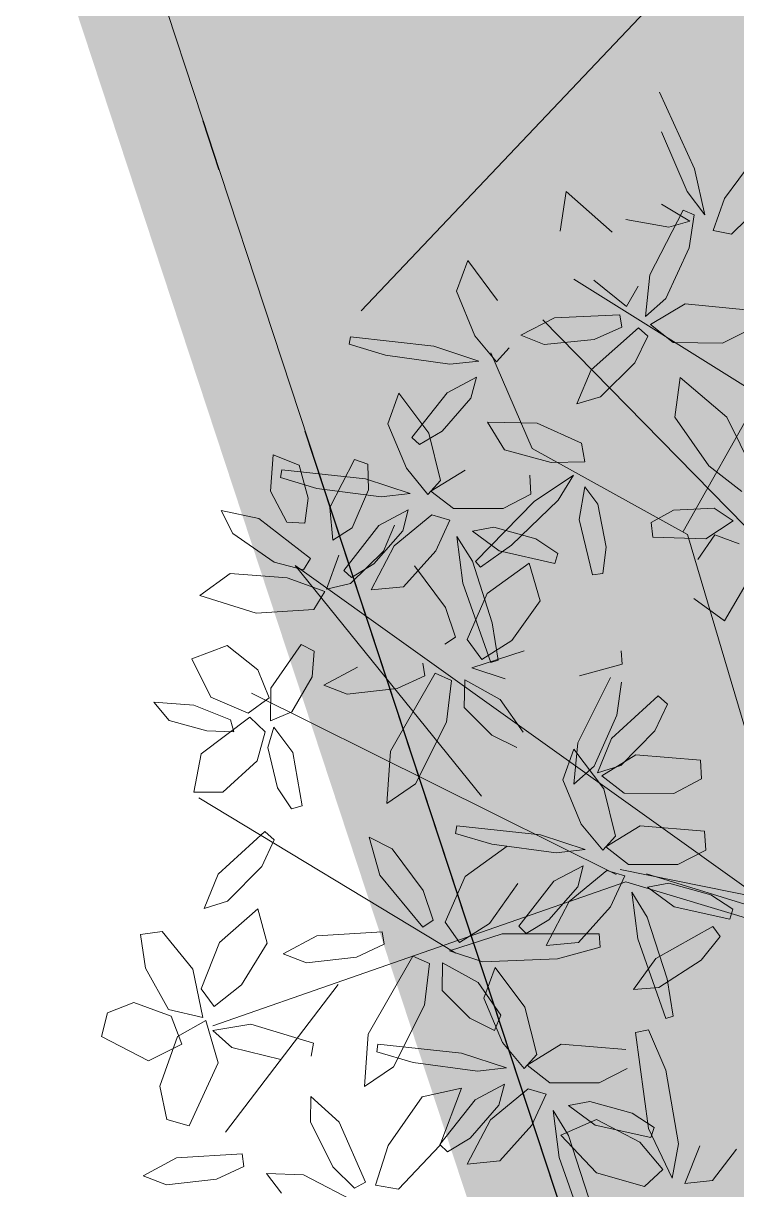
# Model space of a CAD drawing. Header units: inches. Extents: x 218980 to 233865, y 587194 to 599270.
# Drawn here: x 218995.51 to 218999.66, y 587421.08 to 587427.86 of the extents above; entities that cross this region are included whole.
import ezdxf

# ---------------------------------------------------------------- set-up
doc = ezdxf.new("R2010")
doc.units = ezdxf.units.IN
doc.header["$MEASUREMENT"] = 0
for name, pattern in [('01', [0]), ('DASHDOT2', [0.5, 0.25, -0.125, 0, -0.125]), ('State_Boundary_2', [13.5, 5, -1.6, 0.3, -1.6, 5])]:
    doc.linetypes.add(name, pattern=pattern)
doc.layers.get('0').update_dxf_attribs({"lineweight": 0})
for name, color, linetype, lineweight in [('Major Contour', 250, 'Continuous', 0), ('Planning Boundary', 222, '01', 0), ('Proposed Services', 11, '01', 0), ('Proposed Urban Design', 250, 'Continuous', 0), ('Town Boundary', 220, 'DASHDOT2', 30)]:
    doc.layers.add(name, color=color, linetype=linetype, lineweight=lineweight)
doc.layers.add('Open Space Within Settlement Passive', color=7, linetype='01', lineweight=0, true_color=0xcbe279)

# ---------------------------------------------------------------- blocks, each defined once
blk = doc.blocks.new('tree2')
at = {"color": 60}
for p, q in [((325195.9981, 3048397.3896), (325195.7948, 3048397.8351)), ((325195.8072, 3048397.6044), (325195.955, 3048397.2574)), ((325196.0577, 3048397.122), (325195.9981, 3048397.3896)), ((325196.3403, 3048397.4417), (325196.1728, 3048397.2167)), ((325195.2523, 3048397.2572), (325195.2176, 3048397.026)), ((325195.5199, 3048397.0214), (325195.2523, 3048397.2572)), ((325195.955, 3048397.2574), (325196.0577, 3048397.122)), ((325196.1728, 3048397.2167), (325196.1063, 3048397.0311)), ((325196.2139, 3048397.0098), (325196.416, 3048397.2091)), ((325195.7385, 3048396.772), (325195.9326, 3048397.1479)), ((325195.9704, 3048397.0845), (325195.8055, 3048397.1842)), ((325195.9326, 3048397.1479), (325195.9963, 3048397.1213)), ((325195.9963, 3048397.1213), (325195.9665, 3048396.9295)), ((325195.5981, 3048397.0951), (325195.8489, 3048397.0492)), ((325195.8489, 3048397.0492), (325195.9704, 3048397.0845)), ((325196.1063, 3048397.0311), (325196.2139, 3048397.0098)), ((325195.9665, 3048396.9295), (325195.8305, 3048396.634)), ((325194.6803, 3048396.8552), (325194.6144, 3048396.6777)), ((325194.8528, 3048396.6228), (325194.6803, 3048396.8552)), ((325195.4126, 3048396.7405), (325195.6024, 3048396.5887)), ((325195.7123, 3048396.5302), (325195.7385, 3048396.772)), ((325194.6144, 3048396.6777), (325194.7212, 3048396.4182)), ((325195.6024, 3048396.5887), (325195.6709, 3048396.7059)), ((325195.8305, 3048396.634), (325195.7123, 3048396.5302)), ((325195.743, 3048396.4829), (325195.9437, 3048396.6027)), ((325195.9437, 3048396.6027), (325196.3188, 3048396.5666)), ((325194.9872, 3048396.4205), (325195.1844, 3048396.5226)), ((325195.1844, 3048396.5226), (325195.5648, 3048396.5403)), ((325195.5648, 3048396.5403), (325195.5752, 3048396.4679)), ((325195.3974, 3048396.2195), (325195.6731, 3048396.4642)), ((325195.5752, 3048396.4679), (325195.4144, 3048396.3952)), ((325195.6731, 3048396.4642), (325195.7268, 3048396.4146)), ((325195.8732, 3048396.3794), (325195.743, 3048396.4829)), ((325196.3242, 3048396.4569), (325196.1613, 3048396.375)), ((325193.9965, 3048396.4123), (325193.9895, 3048396.3682)), ((325194.483, 3048396.3574), (325193.9965, 3048396.4123)), ((325194.7212, 3048396.4182), (325194.8461, 3048396.2657)), ((325195.1233, 3048396.3661), (325194.9872, 3048396.4205)), ((325195.4144, 3048396.3952), (325195.1233, 3048396.3661)), ((325195.7268, 3048396.4146), (325195.6516, 3048396.2608)), ((325196.1613, 3048396.375), (325195.8732, 3048396.3794)), ((325193.9895, 3048396.3682), (325194.2006, 3048396.3042)), ((325194.2006, 3048396.3042), (325194.5743, 3048396.2524)), ((325194.7432, 3048396.2708), (325194.483, 3048396.3574)), ((325194.8461, 3048396.2657), (325194.9198, 3048396.347)), ((325194.5743, 3048396.2524), (325194.7432, 3048396.2708)), ((325195.6516, 3048396.2608), (325195.4506, 3048396.0615)), ((325194.7304, 3048396.1766), (325194.5601, 3048396.0865)), ((325194.6981, 3048396.0543), (325194.7304, 3048396.1766)), ((325195.3135, 3048396.0209), (325195.3974, 3048396.2195)), ((325195.9147, 3048396.1755), (325195.8832, 3048395.9438)), ((325196.1856, 3048395.9434), (325195.9147, 3048396.1755)), ((325194.2793, 3048396.0833), (325194.2143, 3048395.9054)), ((325194.453, 3048395.8518), (325194.2793, 3048396.0833)), ((325194.5601, 3048396.0865), (325194.3539, 3048395.8266)), ((325194.5297, 3048395.8629), (325194.6981, 3048396.0543)), ((325195.4506, 3048396.0615), (325195.3135, 3048396.0209)), ((325194.2143, 3048395.9054), (325194.3224, 3048395.6465)), ((325194.7937, 3048395.9153), (325194.8934, 3048395.7543)), ((325195.083, 3048395.9089), (325194.7937, 3048395.9153)), ((325195.3418, 3048395.7924), (325195.083, 3048395.9089)), ((325195.8832, 3048395.9438), (325196.0822, 3048395.6611)), ((325196.3409, 3048395.63), (325196.1856, 3048395.9434)), ((325194.3981, 3048395.7844), (325194.5297, 3048395.8629)), ((325194.5213, 3048395.5764), (325194.453, 3048395.8518)), ((325194.3539, 3048395.8266), (325194.3981, 3048395.7844)), ((325195.3608, 3048395.6843), (325195.3418, 3048395.7924)), ((325193.5328, 3048395.5142), (325193.548, 3048395.7251)), ((325193.548, 3048395.7251), (325193.6983, 3048395.6643)), ((325193.8771, 3048395.4186), (325194.0211, 3048395.6979)), ((325194.0211, 3048395.6979), (325194.0976, 3048395.6702)), ((325194.8934, 3048395.7543), (325195.1637, 3048395.6794)), ((325193.5977, 3048395.6368), (325193.5909, 3048395.5927)), ((325194.0846, 3048395.5845), (325193.5977, 3048395.6368)), ((325193.6983, 3048395.6643), (325193.7515, 3048395.4724)), ((325194.0976, 3048395.6702), (325194.1016, 3048395.5206)), ((325194.3224, 3048395.6465), (325194.4481, 3048395.4947)), ((325194.4649, 3048395.5142), (325194.6639, 3048395.6367)), ((325195.1637, 3048395.6794), (325195.3608, 3048395.6843)), ((325196.0822, 3048395.6611), (325196.274, 3048395.512)), ((325193.5909, 3048395.5927), (325193.8025, 3048395.5298)), ((325194.3452, 3048395.4992), (325194.0846, 3048395.5845)), ((325194.4481, 3048395.4947), (325194.5213, 3048395.5764)), ((325195.0395, 3048395.6058), (325195.0464, 3048395.4962)), ((325195.2936, 3048395.6063), (325195.0655, 3048395.454)), ((325195.2044, 3048395.4616), (325195.2936, 3048395.6063)), ((325193.6275, 3048395.3338), (325193.5328, 3048395.5142)), ((325193.8025, 3048395.5298), (325194.1763, 3048395.48)), ((325194.1016, 3048395.5206), (325194.007, 3048395.2994)), ((325194.1763, 3048395.48), (325194.3452, 3048395.4992)), ((325194.5966, 3048395.4124), (325194.4649, 3048395.5142)), ((325195.0464, 3048395.4962), (325194.8847, 3048395.412)), ((325195.3601, 3048395.5383), (325195.3267, 3048395.3486)), ((325195.4368, 3048395.4378), (325195.3601, 3048395.5383)), ((325193.7515, 3048395.4724), (325193.732, 3048395.328)), ((325195.0655, 3048395.454), (325194.7235, 3048395.1036)), ((325194.9342, 3048395.1985), (325195.2044, 3048395.4616)), ((325195.4846, 3048395.1874), (325195.4368, 3048395.4378)), ((325193.2457, 3048395.4002), (325193.4644, 3048395.3546)), ((325193.3125, 3048395.2673), (325193.2457, 3048395.4002)), ((325193.4644, 3048395.3546), (325193.7656, 3048395.1212)), ((325193.895, 3048395.2288), (325193.8771, 3048395.4186)), ((325194.3329, 3048395.405), (325194.163, 3048395.314)), ((325194.4707, 3048395.3764), (325194.2515, 3048395.1961)), ((325194.3013, 3048395.2825), (325194.3329, 3048395.405)), ((325194.576, 3048395.3454), (325194.4707, 3048395.3764)), ((325194.8847, 3048395.412), (325194.5966, 3048395.4124)), ((325195.7467, 3048395.3313), (325195.8764, 3048395.403)), ((325195.8764, 3048395.403), (325196.1124, 3048395.414)), ((325196.1124, 3048395.414), (325196.2234, 3048395.34)), ((325193.732, 3048395.328), (325193.6275, 3048395.3338)), ((325194.007, 3048395.2994), (325193.895, 3048395.2288)), ((325194.163, 3048395.314), (325193.9582, 3048395.0529)), ((325194.2542, 3048395.3162), (325194.1893, 3048395.1644)), ((325194.493, 3048395.1666), (325194.576, 3048395.3454)), ((325194.8307, 3048395.3041), (325194.7065, 3048395.28)), ((325195.0763, 3048395.2357), (325194.8307, 3048395.3041)), ((325195.3267, 3048395.3486), (325195.4053, 3048395.0262)), ((325195.7559, 3048395.2464), (325195.7467, 3048395.3313)), ((325196.2234, 3048395.34), (325196.0644, 3048395.2369)), ((325193.5535, 3048395.1014), (325193.3125, 3048395.2673)), ((325194.1339, 3048395.0902), (325194.3013, 3048395.2825)), ((325194.6161, 3048395.2505), (325194.6513, 3048394.9786)), ((325194.7062, 3048395.1064), (325194.6161, 3048395.2505)), ((325194.7065, 3048395.28), (325194.8617, 3048395.1658)), ((325195.2042, 3048395.1513), (325195.0763, 3048395.2357)), ((325196.0644, 3048395.2369), (325195.7559, 3048395.2464)), ((325196.0168, 3048395.1157), (325196.116, 3048395.2598)), ((325196.116, 3048395.2598), (325196.2578, 3048395.2075)), ((325194.1893, 3048395.1644), (325193.9977, 3048394.9755)), ((325194.2515, 3048395.1961), (325194.1173, 3048394.9397)), ((325194.3058, 3048394.9576), (325194.493, 3048395.1666)), ((325194.754, 3048395.071), (325194.9342, 3048395.1985)), ((325194.8617, 3048395.1658), (325195.1855, 3048395.0932)), ((325195.1855, 3048395.0932), (325195.2042, 3048395.1513)), ((325195.4657, 3048395.0353), (325195.4846, 3048395.1874)), ((325193.7247, 3048395.0557), (325193.5535, 3048395.1014)), ((325193.7656, 3048395.1212), (325193.7247, 3048395.0557)), ((325193.8588, 3048394.9443), (325193.929, 3048395.1414)), ((325194.0026, 3048395.011), (325194.1339, 3048395.0902)), ((325194.822, 3048394.7474), (325194.7062, 3048395.1064)), ((325194.7235, 3048395.1036), (325194.754, 3048395.071)), ((325194.7923, 3048394.9181), (325195.0367, 3048395.0939)), ((325195.0367, 3048395.0939), (325195.0999, 3048394.8764)), ((325193.1213, 3048394.9063), (325193.2968, 3048395.0339)), ((325193.2968, 3048395.0339), (325193.6292, 3048395.0087)), ((325193.9582, 3048395.0529), (325194.0026, 3048395.011)), ((325194.5495, 3048394.8367), (325194.3696, 3048395.079)), ((325195.4053, 3048395.0262), (325195.4657, 3048395.0353)), ((325193.6292, 3048395.0087), (325193.848, 3048394.9291)), ((325193.9977, 3048394.9755), (325193.8588, 3048394.9443)), ((325194.1173, 3048394.9397), (325194.3058, 3048394.9576)), ((325194.6513, 3048394.9786), (325194.8135, 3048394.5166)), ((325196.2989, 3048394.9747), (325196.1724, 3048394.7583)), ((325193.4479, 3048394.8036), (325193.1213, 3048394.9063)), ((325193.848, 3048394.9291), (325193.7839, 3048394.8253)), ((325194.6765, 3048394.6514), (325194.7923, 3048394.9181)), ((325196.1724, 3048394.7583), (325195.9947, 3048394.8891)), ((325193.7839, 3048394.8253), (325193.4479, 3048394.8036)), ((325194.6073, 3048394.6646), (325194.5495, 3048394.8367)), ((325195.0999, 3048394.8764), (325194.9356, 3048394.644)), ((325194.8563, 3048394.5294), (325194.822, 3048394.7474)), ((325193.0737, 3048394.5385), (325193.2803, 3048394.6158)), ((325193.2803, 3048394.6158), (325193.4579, 3048394.4734)), ((325193.5335, 3048394.3673), (325193.71, 3048394.6205)), ((325193.71, 3048394.6205), (325193.7862, 3048394.5817)), ((325194.5469, 3048394.6234), (325194.6073, 3048394.6646)), ((325194.7604, 3048394.5335), (325194.6765, 3048394.6514)), ((325194.9356, 3048394.644), (325194.7604, 3048394.5335)), ((325193.7862, 3048394.5817), (325193.7753, 3048394.4339)), ((325194.7028, 3048394.4861), (325195.0081, 3048394.5844)), ((325195.5722, 3048394.5845), (325195.5775, 3048394.5074)), ((325193.1857, 3048394.3143), (325193.0737, 3048394.5385)), ((325193.4579, 3048394.4734), (325193.5244, 3048394.3116)), ((325193.8419, 3048394.3842), (325194.0377, 3048394.489)), ((325194.4178, 3048394.5119), (325194.4292, 3048394.4397)), ((325194.8963, 3048394.4219), (325194.7028, 3048394.4861)), ((325194.8135, 3048394.5166), (325194.8563, 3048394.5294)), ((325195.5775, 3048394.5074), (325195.3301, 3048394.4385)), ((325193.7753, 3048394.4339), (325193.6555, 3048394.2303)), ((325194.2293, 3048394.0011), (325194.4891, 3048394.4542)), ((325194.4292, 3048394.4397), (325194.2694, 3048394.3648)), ((325194.4891, 3048394.4542), (325194.5857, 3048394.4111)), ((325194.5857, 3048394.4111), (325194.5558, 3048394.17)), ((325194.6618, 3048394.4164), (325194.6591, 3048394.2545)), ((325194.868, 3048394.3006), (325194.6618, 3048394.4164)), ((325195.3199, 3048394.0501), (325195.5088, 3048394.4286)), ((325193.5328, 3048394.1778), (325193.5335, 3048394.3673)), ((325193.9788, 3048394.3316), (325193.8419, 3048394.3842)), ((325194.2694, 3048394.3648), (325193.9788, 3048394.3316)), ((325195.5729, 3048394.4029), (325195.5457, 3048394.2107)), ((325192.8545, 3048394.2853), (325192.9428, 3048394.1791)), ((325193.0858, 3048394.2684), (325192.8545, 3048394.2853)), ((325193.2986, 3048394.1833), (325193.0858, 3048394.2684)), ((325193.4031, 3048394.2215), (325193.1857, 3048394.3143)), ((325193.5244, 3048394.3116), (325193.4031, 3048394.2215)), ((325195.0011, 3048394.1118), (325194.868, 3048394.3006)), ((325195.5148, 3048394.075), (325195.787, 3048394.3236)), ((325195.8414, 3048394.2747), (325195.7684, 3048394.1199)), ((325195.787, 3048394.3236), (325195.8414, 3048394.2747)), ((325193.6555, 3048394.2303), (325193.5328, 3048394.1778)), ((325194.6591, 3048394.2545), (325194.8199, 3048394.0932)), ((325195.5457, 3048394.2107), (325195.4138, 3048393.9134)), ((325192.9428, 3048394.1791), (325193.1625, 3048394.1197)), ((325193.1297, 3048393.9857), (325193.4129, 3048394.1978)), ((325193.3196, 3048394.1141), (325193.2986, 3048394.1833)), ((325193.4129, 3048394.1978), (325193.5017, 3048394.114)), ((325193.5176, 3048394.0213), (325193.5512, 3048394.1398)), ((325193.5512, 3048394.1398), (325193.6616, 3048393.9921)), ((325194.5558, 3048394.17), (325194.3762, 3048393.8115)), ((325193.1625, 3048394.1197), (325193.3196, 3048394.1141)), ((325193.5017, 3048394.114), (325193.4546, 3048393.9443)), ((325194.8199, 3048394.0932), (325194.9647, 3048394.0215)), ((325195.4336, 3048393.8753), (325195.5148, 3048394.075)), ((325195.7684, 3048394.1199), (325195.5702, 3048393.9178)), ((325193.5737, 3048393.7872), (325193.5176, 3048394.0213)), ((325194.2086, 3048393.6956), (325194.2293, 3048394.0011)), ((325195.2966, 3048394.0127), (325195.2317, 3048393.8348)), ((325195.4704, 3048393.7813), (325195.2966, 3048394.0127)), ((325195.2971, 3048393.8079), (325195.3199, 3048394.0501)), ((325193.0862, 3048393.7617), (325193.1297, 3048393.9857)), ((325193.4546, 3048393.9443), (325193.2553, 3048393.7629)), ((325193.6616, 3048393.9921), (325193.717, 3048393.6834)), ((325195.4583, 3048393.8574), (325195.6573, 3048393.9799)), ((325195.6573, 3048393.9799), (325196.0329, 3048393.949)), ((325196.0329, 3048393.949), (325196.0398, 3048393.8394)), ((325195.4138, 3048393.9134), (325195.2971, 3048393.8079)), ((325195.5702, 3048393.9178), (325195.4336, 3048393.8753)), ((325194.3762, 3048393.8115), (325194.2086, 3048393.6956)), ((325195.2317, 3048393.8348), (325195.3398, 3048393.576)), ((325195.59, 3048393.7556), (325195.4583, 3048393.8574)), ((325196.0398, 3048393.8394), (325195.8781, 3048393.7552)), ((325193.2553, 3048393.7629), (325193.0862, 3048393.7617)), ((325193.6544, 3048393.6654), (325193.5737, 3048393.7872)), ((325195.5387, 3048393.5058), (325195.4704, 3048393.7813)), ((325195.8781, 3048393.7552), (325195.59, 3048393.7556)), ((325193.717, 3048393.6834), (325193.6544, 3048393.6654)), ((325193.2272, 3048393.2855), (325193.4994, 3048393.534)), ((325193.4994, 3048393.534), (325193.5538, 3048393.4851)), ((325194.6151, 3048393.5663), (325194.6083, 3048393.5221)), ((325194.6083, 3048393.5221), (325194.8199, 3048393.4593)), ((325195.102, 3048393.5139), (325194.6151, 3048393.5663)), ((325195.3398, 3048393.576), (325195.4655, 3048393.4241)), ((325195.4823, 3048393.4436), (325195.6813, 3048393.5662)), ((325195.6813, 3048393.5662), (325196.0569, 3048393.5352)), ((325193.5538, 3048393.4851), (325193.4808, 3048393.3303)), ((325194.1064, 3048393.4997), (325194.1678, 3048393.2798)), ((325194.2407, 3048393.4326), (325194.1064, 3048393.4997)), ((325194.8199, 3048393.4593), (325195.1937, 3048393.4094)), ((325195.3626, 3048393.4287), (325195.102, 3048393.5139)), ((325195.4655, 3048393.4241), (325195.5387, 3048393.5058)), ((325194.4206, 3048393.1903), (325194.2407, 3048393.4326)), ((325194.6634, 3048393.2717), (325194.9078, 3048393.4475)), ((325195.1937, 3048393.4094), (325195.3626, 3048393.4287)), ((325195.614, 3048393.3419), (325195.4823, 3048393.4436)), ((325193.4808, 3048393.3303), (325193.2826, 3048393.1282)), ((325195.3503, 3048393.3344), (325195.1804, 3048393.2435)), ((325195.3187, 3048393.212), (325195.3503, 3048393.3344)), ((325195.9021, 3048393.3415), (325195.614, 3048393.3419)), ((325194.1678, 3048393.2798), (325194.418, 3048392.9769)), ((325194.5476, 3048393.005), (325194.6634, 3048393.2717)), ((325195.4881, 3048393.3058), (325195.2689, 3048393.1256)), ((325195.5934, 3048393.2748), (325195.4881, 3048393.3058)), ((325195.5104, 3048393.096), (325195.5934, 3048393.2748)), ((325194.4784, 3048393.0181), (325194.4206, 3048393.1903)), ((325194.971, 3048393.2299), (325194.8067, 3048392.9975)), ((325195.1804, 3048393.2435), (325194.9756, 3048392.9824)), ((325195.1513, 3048393.0197), (325195.3187, 3048393.212)), ((325195.8481, 3048393.2336), (325195.7239, 3048393.2094)), ((325195.2689, 3048393.1256), (325195.1347, 3048392.8692)), ((325195.7236, 3048393.0359), (325195.6335, 3048393.18)), ((325195.3232, 3048392.8871), (325195.5104, 3048393.096)), ((325194.418, 3048392.9769), (325194.4784, 3048393.0181)), ((325194.6315, 3048392.887), (325194.5476, 3048393.005)), ((325194.8067, 3048392.9975), (325194.6315, 3048392.887)), ((325194.9756, 3048392.9824), (325195.02, 3048392.9405)), ((325195.02, 3048392.9405), (325195.1513, 3048393.0197)), ((325193.6051, 3048392.8218), (325193.8009, 3048392.9265)), ((325193.8009, 3048392.9265), (325194.1811, 3048392.9495)), ((325194.1811, 3048392.9495), (325194.1924, 3048392.8772)), ((325194.5739, 3048392.8396), (325194.8792, 3048392.9379)), ((325194.8792, 3048392.9379), (325195.4433, 3048392.9381)), ((325195.4433, 3048392.9381), (325195.4486, 3048392.861)), ((325194.1924, 3048392.8772), (325194.0327, 3048392.8024)), ((325195.1347, 3048392.8692), (325195.3232, 3048392.8871)), ((325195.4486, 3048392.861), (325195.2012, 3048392.792)), ((325194.0327, 3048392.8024), (325193.742, 3048392.7692)), ((325194.1004, 3048392.3547), (325194.3603, 3048392.8078)), ((325194.3603, 3048392.8078), (325194.4568, 3048392.7646)), ((325194.7674, 3048392.7754), (325194.5739, 3048392.8396)), ((325195.2012, 3048392.792), (325194.7674, 3048392.7754)), ((325194.4568, 3048392.7646), (325194.427, 3048392.5236)), ((325194.5329, 3048392.77), (325194.5303, 3048392.608)), ((325194.7391, 3048392.6541), (325194.5329, 3048392.77)), ((325194.8385, 3048392.7422), (325194.7735, 3048392.5644)), ((325195.0123, 3048392.5108), (325194.8385, 3048392.7422)), ((325194.8723, 3048392.4654), (325194.7391, 3048392.6541)), ((325194.5303, 3048392.608), (325194.691, 3048392.4468)), ((325194.427, 3048392.5236), (325194.2473, 3048392.165)), ((325194.7735, 3048392.5644), (325194.8817, 3048392.3055)), ((325194.691, 3048392.4468), (325194.8358, 3048392.3751)), ((325194.8358, 3048392.3751), (325194.8723, 3048392.4654)), ((325194.6439, 3048392.2434), (325194.157, 3048392.2958)), ((325194.9045, 3048392.1582), (325194.6439, 3048392.2434)), ((325194.7356, 3048392.139), (325194.9045, 3048392.1582)), ((325194.8922, 3048392.064), (325194.7223, 3048391.973))]:
    blk.add_line(p, q, dxfattribs=at)
at = {"color": 44}
for p, q in [((325196.3265, 3048396.1031), (325195.2963, 3048396.7475)), ((325197.4634, 3048394.1139), (325195.1158, 3048396.5105)), ((325195.0532, 3048395.7627), (325194.8141, 3048396.3192)), ((325195.9332, 3048395.2795), (325196.3759, 3048396.0655)), ((325195.9579, 3048395.2607), (325195.0532, 3048395.7627)), ((325196.5911, 3048393.1216), (325195.9579, 3048395.2607)), ((325193.6755, 3048395.0805), (325196.3806, 3048393.1483)), ((325194.7601, 3048393.7395), (325193.6755, 3048395.0805)), ((325195.5435, 3048393.2831), (325193.4217, 3048394.3377)), ((325194.6093, 3048392.8247), (325193.1144, 3048393.7294)), ((325195.566, 3048393.3127), (325196.3806, 3048393.1483)), ((325195.7183, 3048393.2863), (325197.4506, 3048392.7547)), ((325195.5982, 3048393.241), (325193.1963, 3048392.4034)), ((325197.4447, 3048392.6847), (325195.5982, 3048393.241)), ((325193.9249, 3048392.643), (325193.2711, 3048391.7848))]:
    blk.add_line(p, q, dxfattribs=at)
at = {"color": 62}
for p, q in [((325196.0569, 3048393.5352), (325196.0638, 3048393.4256)), ((325196.0638, 3048393.4256), (325195.9021, 3048393.3415)), ((325193.146, 3048393.0857), (325193.2272, 3048393.2855)), ((325195.7239, 3048393.2094), (325195.8791, 3048393.0952)), ((325196.0937, 3048393.1652), (325195.8481, 3048393.2336)), ((325193.2826, 3048393.1282), (325193.146, 3048393.0857)), ((325195.6335, 3048393.18), (325195.6687, 3048392.9081)), ((325196.2216, 3048393.0808), (325196.0937, 3048393.1652)), ((325193.2359, 3048392.8867), (325193.4579, 3048393.084)), ((325193.4579, 3048393.084), (325193.5134, 3048392.8835)), ((325195.8791, 3048393.0952), (325196.2029, 3048393.0227)), ((325196.2029, 3048393.0227), (325196.2216, 3048393.0808)), ((325195.8394, 3048392.6769), (325195.7236, 3048393.0359)), ((325195.7736, 3048392.7938), (325196.1049, 3048392.9816)), ((325196.1049, 3048392.9816), (325196.1469, 3048392.9217)), ((325192.7757, 3048392.9347), (325192.9013, 3048392.9509)), ((325192.8054, 3048392.739), (325192.7757, 3048392.9347)), ((325192.9013, 3048392.9509), (325193.0795, 3048392.7334)), ((325196.1469, 3048392.9217), (325196.0363, 3048392.7842)), ((325193.1294, 3048392.6178), (325193.2359, 3048392.8867)), ((325193.5134, 3048392.8835), (325193.3633, 3048392.6416)), ((325195.6687, 3048392.9081), (325195.8309, 3048392.446)), ((325193.742, 3048392.7692), (325193.6051, 3048392.8218)), ((325195.6438, 3048392.6136), (325195.7736, 3048392.7938)), ((325196.0363, 3048392.7842), (325195.7899, 3048392.6266)), ((325192.9387, 3048392.4968), (325192.8054, 3048392.739)), ((325193.0795, 3048392.7334), (325193.1388, 3048392.4505)), ((325193.3633, 3048392.6416), (325193.2044, 3048392.515)), ((325195.8737, 3048392.4589), (325195.8394, 3048392.6769)), ((325193.2044, 3048392.515), (325193.1294, 3048392.6178)), ((325195.7899, 3048392.6266), (325195.6438, 3048392.6136)), ((325192.5834, 3048392.4783), (325192.7366, 3048392.5385)), ((325192.7366, 3048392.5385), (325192.9547, 3048392.459)), ((325195.0806, 3048392.2353), (325195.0123, 3048392.5108)), ((325192.5486, 3048392.3402), (325192.5834, 3048392.4783)), ((325193.1388, 3048392.4505), (325192.9387, 3048392.4968)), ((325192.9547, 3048392.459), (325193.0174, 3048392.2964)), ((325195.8309, 3048392.446), (325195.8737, 3048392.4589)), ((325192.9917, 3048392.3415), (325193.1563, 3048392.4344)), ((325193.1563, 3048392.4344), (325193.2276, 3048392.187)), ((325193.1972, 3048392.3761), (325193.4177, 3048392.412)), ((325193.3072, 3048392.276), (325193.1972, 3048392.3761)), ((325193.4177, 3048392.412), (325193.7826, 3048392.3021)), ((325195.6548, 3048392.3647), (325195.7305, 3048392.3801)), ((325195.7305, 3048392.3801), (325195.8317, 3048392.144)), ((325192.822, 3048392.1987), (325192.5486, 3048392.3402)), ((325192.8889, 3048392.052), (325192.9917, 3048392.3415)), ((325193.7826, 3048392.3021), (325193.7679, 3048392.2263)), ((325194.0797, 3048392.0491), (325194.1004, 3048392.3547)), ((325194.8817, 3048392.3055), (325195.0074, 3048392.1536)), ((325195.7299, 3048391.8055), (325195.6548, 3048392.3647)), ((325193.0174, 3048392.2964), (325192.822, 3048392.1987)), ((325193.5917, 3048392.2076), (325193.3072, 3048392.276)), ((325194.157, 3048392.2958), (325194.1502, 3048392.2517)), ((325194.1502, 3048392.2517), (325194.3617, 3048392.1888)), ((325195.0074, 3048392.1536), (325195.0806, 3048392.2353)), ((325195.0242, 3048392.1732), (325195.2232, 3048392.2957)), ((325195.2232, 3048392.2957), (325195.5988, 3048392.2648)), ((325193.2276, 3048392.187), (325193.0584, 3048391.8214)), ((325194.2473, 3048392.165), (325194.0797, 3048392.0491)), ((325194.3617, 3048392.1888), (325194.7356, 3048392.139)), ((325195.1559, 3048392.0714), (325195.0242, 3048392.1732)), ((325195.6057, 3048392.1551), (325195.444, 3048392.071)), ((325195.8317, 3048392.144), (325195.9058, 3048391.7163)), ((325192.9289, 3048391.8569), (325192.8889, 3048392.052)), ((325194.6428, 3048392.0403), (325194.4143, 3048391.9905)), ((325194.5175, 3048391.7063), (325194.6428, 3048392.0403)), ((325195.03, 3048392.0354), (325194.8108, 3048391.8551)), ((325194.8605, 3048391.9415), (325194.8922, 3048392.064)), ((325195.1353, 3048392.0044), (325195.03, 3048392.0354)), ((325195.444, 3048392.071), (325195.1559, 3048392.0714)), ((325193.764, 3048391.8441), (325193.7665, 3048391.9907)), ((325193.7665, 3048391.9907), (325193.932, 3048391.8426)), ((325194.4143, 3048391.9905), (325194.2168, 3048391.7068)), ((325194.7223, 3048391.973), (325194.5175, 3048391.7119)), ((325195.0523, 3048391.8256), (325195.1353, 3048392.0044)), ((325195.3899, 3048391.9631), (325195.2658, 3048391.939)), ((325195.6355, 3048391.8947), (325195.3899, 3048391.9631)), ((325194.6931, 3048391.7492), (325194.8605, 3048391.9415)), ((325195.1754, 3048391.9095), (325195.2106, 3048391.6376)), ((325195.2654, 3048391.7654), (325195.1754, 3048391.9095)), ((325195.2658, 3048391.939), (325195.421, 3048391.8248)), ((325195.7635, 3048391.8103), (325195.6355, 3048391.8947)), ((325193.0584, 3048391.8214), (325192.9289, 3048391.8569)), ((325193.8947, 3048391.5823), (325193.764, 3048391.8441)), ((325193.932, 3048391.8426), (325194.0838, 3048391.4933)), ((325194.8108, 3048391.8551), (325194.6766, 3048391.5987)), ((325194.8651, 3048391.6166), (325195.0523, 3048391.8256)), ((325195.221, 3048391.7663), (325195.4283, 3048391.8578)), ((325195.4283, 3048391.8578), (325195.6804, 3048391.7257)), ((325195.4277, 3048391.5474), (325195.221, 3048391.7663)), ((325195.3813, 3048391.4064), (325195.2654, 3048391.7654)), ((325195.421, 3048391.8248), (325195.7448, 3048391.7522)), ((325195.7448, 3048391.7522), (325195.7635, 3048391.8103)), ((325194.2168, 3048391.7068), (325194.1424, 3048391.4754)), ((325194.2762, 3048391.453), (325194.5175, 3048391.7063)), ((325194.5175, 3048391.7119), (325194.5619, 3048391.67)), ((325194.5619, 3048391.67), (325194.6931, 3048391.7492)), ((325192.7906, 3048391.5297), (325192.9864, 3048391.6344)), ((325192.9864, 3048391.6344), (325193.3666, 3048391.6574)), ((325193.3666, 3048391.6574), (325193.3779, 3048391.5851)), ((325195.2106, 3048391.6376), (325195.3728, 3048391.1756)), ((325193.3779, 3048391.5851), (325193.2182, 3048391.5103)), ((325194.0198, 3048391.4579), (325193.8947, 3048391.5823)), ((325194.6766, 3048391.5987), (325194.8651, 3048391.6166)), ((325192.9275, 3048391.4771), (325192.7906, 3048391.5297)), ((325193.2182, 3048391.5103), (325192.9275, 3048391.4771)), ((325193.5089, 3048391.5436), (325193.7244, 3048391.5357)), ((325193.5957, 3048391.4298), (325193.5089, 3048391.5436)), ((325194.0838, 3048391.4933), (325194.0198, 3048391.4579)), ((325195.7074, 3048391.4679), (325195.4277, 3048391.5474)), ((325194.1424, 3048391.4754), (325194.2762, 3048391.453))]:
    blk.add_line(p, q, dxfattribs=at)
at = {"color": 64}
for p, q in [((325195.8678, 3048391.516), (325195.7299, 3048391.8055)), ((325195.6804, 3048391.7257), (325195.8132, 3048391.5668)), ((325195.9058, 3048391.7163), (325195.8678, 3048391.516)), ((325196.0297, 3048391.7044), (325195.9423, 3048391.4846)), ((325196.1032, 3048391.5035), (325196.2416, 3048391.6842)), ((325195.8132, 3048391.5668), (325195.7074, 3048391.4679)), ((325193.7244, 3048391.5357), (325194.0512, 3048391.3651)), ((325195.9423, 3048391.4846), (325196.1032, 3048391.5035))]:
    blk.add_line(p, q, dxfattribs=at)

msp = doc.modelspace()

# ---------------------------------------------------------------- hatches: boundary and pattern name
at = {"layer": 'Open Space Within Settlement Passive'}
h = msp.add_hatch(color=256, dxfattribs=at)
h.dxf.hatch_style = 1
h.paths.add_polyline_path([(219005.3653, 587428.4654), (219007.5115, 587431.4439), (218991.2851, 587443.136), (218991.8411, 587441.6318), (219001.3725, 587412.6667), (219011.6497, 587392.0097), (219013.4069, 587378.786), (219026.7877, 587368.1024), (219038.8372, 587384.8248), (219019.2834, 587398.7413), (219028.6372, 587411.7226), (219022.3891, 587416.1694)])

# ---------------------------------------------------------------- linework, layer by layer
at = {"layer": 'Major Contour', "elevation": 2810}
msp.add_lwpolyline([(218997.479, 587426.189), (219011.031, 587440.492), (219012.254, 587441.788), (219012.327, 587441.825), (219012.43, 587442.74), (219012.898, 587445.063), (219012.5338, 587448.3608), (219013.639, 587451.379), (219016.136, 587460.839), (219019.396, 587464.73), (219020.472, 587467.435), (219020.7341, 587472.6588), (219021.389, 587474.965), (219022.401, 587480.468), (219023.197, 587481.794), (219023.954, 587482.908), (219030.084, 587486.8783)], dxfattribs=at)
at = {"layer": 'Planning Boundary', "lineweight": 5, "const_width": 1}
msp.add_lwpolyline([(219180.0987, 587615.2057), (219179.4799, 587586.322), (219133.3656, 587559.1699), (219091.3967, 587544.2837), (219048.906, 587533.2001), (219016.8529, 587502.1863), (219012.0062, 587498.1507), (218982.9416, 587477.1496), (218980.2173, 587473.0758), (218991.8411, 587441.6318), (219001.3725, 587412.6667), (219011.6497, 587392.0097), (219013.4069, 587378.786), (219038.0859, 587359.0816), (219059.3453, 587348.4671), (219066.3297, 587345.8902), (219084.9861, 587342.0991), (219126.3282, 587356.3554), (219182.0733, 587360.4554), (219185.9477, 587349.3214), (219219.5001, 587319.3424), (219222.2836, 587310.4277)], dxfattribs=at)
at = {"layer": 'Proposed Services'}
msp.add_lwpolyline([(219005.3653, 587428.4654), (219007.5115, 587431.4439), (218991.2851, 587443.136), (218991.8411, 587441.6318), (219001.3725, 587412.6667), (219011.6497, 587392.0097), (219013.4069, 587378.786), (219026.7877, 587368.1024), (219038.8372, 587384.8248), (219019.2834, 587398.7413), (219028.6372, 587411.7226), (219022.3891, 587416.1694)], close=True, dxfattribs=at)
at = {"layer": 'Town Boundary', "linetype": 'State_Boundary_2'}
msp.add_lwpolyline([(219222.2836, 587310.4277), (219219.5001, 587319.3424), (219185.9477, 587349.3214), (219182.0733, 587360.4554), (219126.3282, 587356.3554), (219084.9861, 587342.0991), (219066.3297, 587345.8902), (219059.3453, 587348.4671), (219038.0859, 587359.0816), (219013.4069, 587378.786), (219011.6497, 587392.0097), (219001.3725, 587412.6667), (218991.8411, 587441.6318), (218980.2173, 587473.0758), (218982.9416, 587477.1496), (219012.0062, 587498.1507), (219016.8529, 587502.1863), (219048.906, 587533.2001), (219091.3967, 587544.2837), (219133.3656, 587559.1699), (219179.4799, 587586.322), (219180.0987, 587615.2057)], dxfattribs=at)

# ---------------------------------------------------------------- block references
at = {"layer": 'Proposed Urban Design'}
msp.add_blockref('tree2', (-106196.581, -2460970.3729), dxfattribs=at)

doc.saveas('drawing.dxf')
